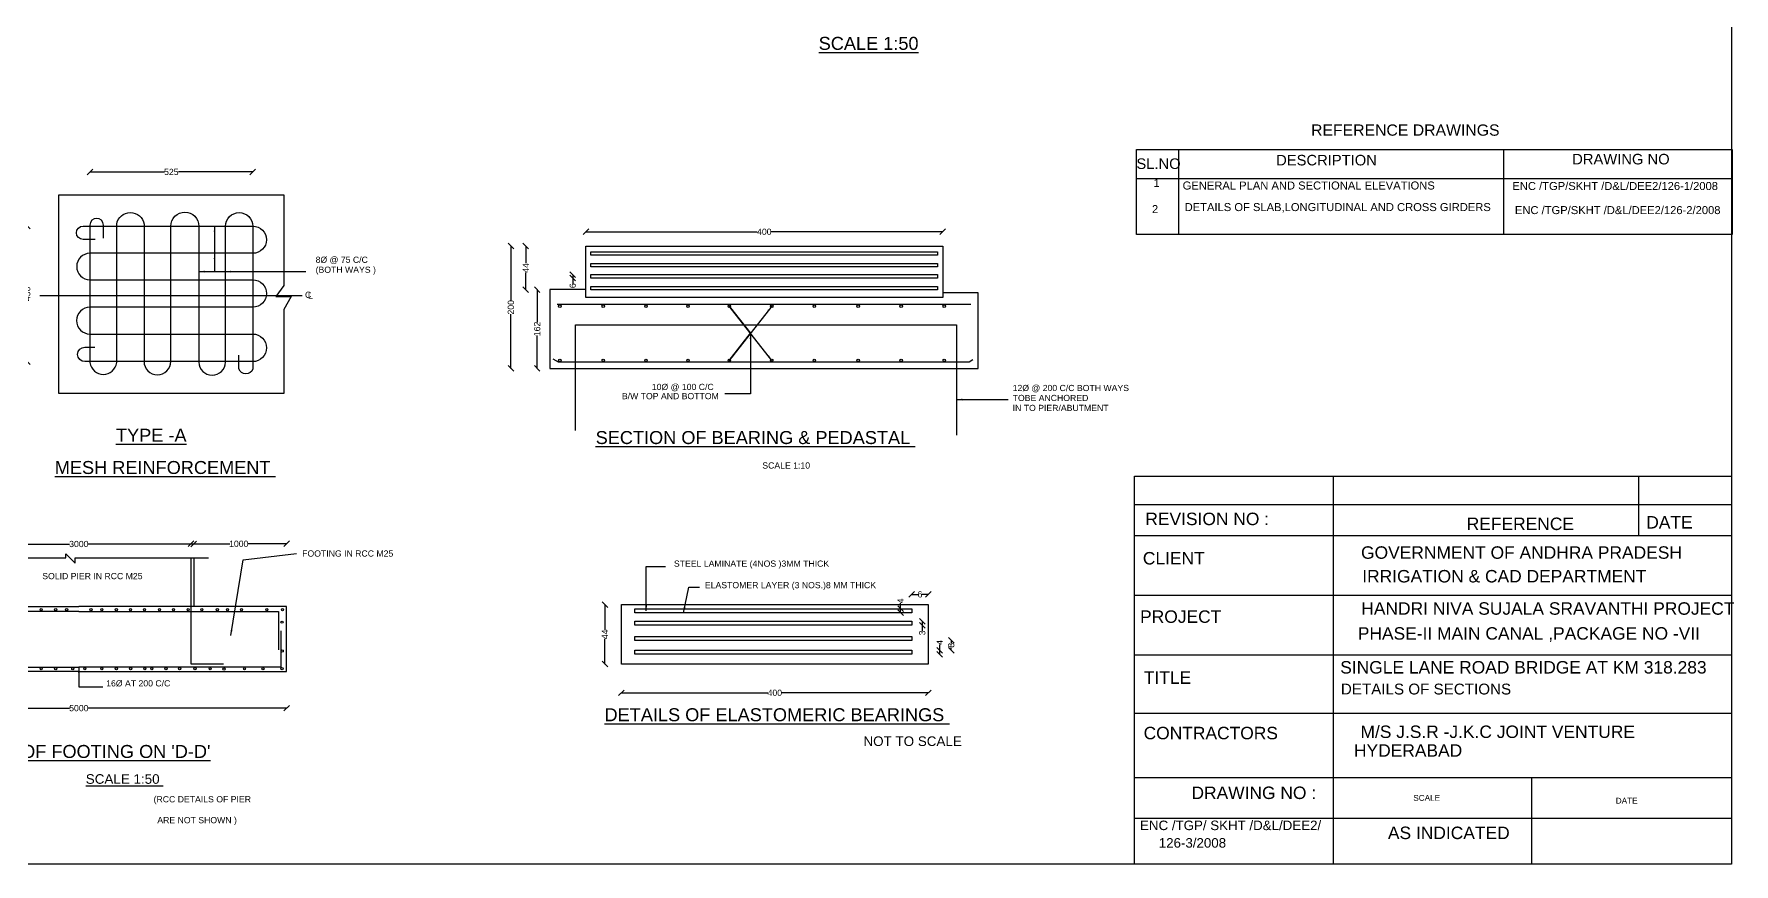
# Model space of a CAD drawing. Header units: millimetres. Extents: x -53245626 to -53218428, y 22137846 to 22155832.
# Drawn here: x -53233479 to -53218428, y 22137846 to 22145198 of the extents above; entities that cross this region are included whole.
import ezdxf

# ---------------------------------------------------------------- set-up
doc = ezdxf.new("R2010")
doc.units = ezdxf.units.MM
doc.header["$MEASUREMENT"] = 0
for name, color, linetype in [('DIMENSIONS', 7, 'Continuous'), ('DRAWING', 2, 'Continuous'), ('TEXT', 1, 'Continuous')]:
    doc.layers.add(name, color=color, linetype=linetype)
doc.styles.get("Standard").update_dxf_attribs({"font": 'arial.ttf', "height": 55})
doc.dimstyles.get("Standard").update_dxf_attribs({"dimtxt": 55, "dimasz": 50, "dimexe": 0.18, "dimexo": 0.0625, "dimgap": 0.09, "dimtad": 0, "dimdec": 0, "dimzin": 0, "dimdsep": 46, "dimtxsty": 'Standard', "dimblk": 'OBLIQUE', "dimcen": 0.09, "dimse1": 1, "dimse2": 1, "dimadec": 0, "dimazin": 0, "dimtfac": 1, "dimtdec": 0, "dimtofl": 0, "dimtmove": 0, "dimatfit": 3, "dimfxl": 1, "dimtolj": 1, "dimtzin": 0, "dimarcsym": 0})

# ---------------------------------------------------------------- blocks, each defined once
blk = doc.blocks.new('_Oblique')
at = {"color": 0, "linetype": 'ByBlock', "lineweight": -2}
blk.add_line((-0.5, -0.5), (0.5, 0.5), dxfattribs=at)
blk = doc.blocks.new('*D54')
at = {"layer": 'Defpoints', "color": 0, "transparency": 16777216}
for p in [(-53228278, 22140144), (-53228424, 22139616), (-53228278, 22139616)]:
    blk.add_point(p, dxfattribs=at)
at = {"layer": 'TEXT', "color": 0, "lineweight": -2, "transparency": 16777216}
for p, q in [((-53228424, 22140144), (-53228424, 22139920)), ((-53228424, 22139616), (-53228424, 22139840))]:
    blk.add_line(p, q, dxfattribs=at)
at = {"layer": 'TEXT', "color": 0, "lineweight": -2, "transparency": 16777216, "xscale": 50, "yscale": 50, "zscale": 50}
for p, rotation in [((-53228424, 22140144), 90), ((-53228424, 22139616), 270)]:
    blk.add_blockref('_Oblique', p, dxfattribs=dict(at, rotation=rotation))
at = {"layer": 'TEXT', "color": 0, "transparency": 16777216, "insert": (-53228424, 22139880), "char_height": 55, "attachment_point": 5, "rotation": 90}
blk.add_mtext('\\A1;44', dxfattribs=at)
blk = doc.blocks.new('*D55')
at = {"layer": 'Defpoints', "color": 0, "transparency": 16777216}
for p in [(-53228278, 22139616), (-53225562, 22139616), (-53225562, 22139362)]:
    blk.add_point(p, dxfattribs=at)
at = {"layer": 'DIMENSIONS', "color": 0, "lineweight": -2, "transparency": 16777216}
for p, q in [((-53228278, 22139362), (-53226982, 22139362)), ((-53225562, 22139362), (-53226858, 22139362))]:
    blk.add_line(p, q, dxfattribs=at)
at = {"layer": 'DIMENSIONS', "color": 0, "lineweight": -2, "transparency": 16777216, "xscale": 50, "yscale": 50, "zscale": 50, "rotation": 180}
blk.add_blockref('_Oblique', (-53228278, 22139362), dxfattribs=at)
at = {"layer": 'DIMENSIONS', "color": 0, "lineweight": -2, "transparency": 16777216, "xscale": 50, "yscale": 50, "zscale": 50}
blk.add_blockref('_Oblique', (-53225562, 22139362), dxfattribs=at)
at = {"layer": 'DIMENSIONS', "color": 0, "transparency": 16777216, "insert": (-53226920, 22139362), "char_height": 55, "attachment_point": 5}
blk.add_mtext('\\A1;400', dxfattribs=at)
blk = doc.blocks.new('*D56')
at = {"layer": 'Defpoints', "color": 0, "transparency": 16777216}
for p in [(-53225807, 22140107), (-53225807, 22140107), (-53225807, 22140072)]:
    blk.add_point(p, dxfattribs=at)
at = {"layer": 'DIMENSIONS', "color": 0, "lineweight": -2, "transparency": 16777216}
for p, q in [((-53225807, 22140107), (-53225807, 22140157)), ((-53225807, 22140072), (-53225807, 22140107))]:
    blk.add_line(p, q, dxfattribs=at)
at = {"layer": 'DIMENSIONS', "color": 0, "lineweight": -2, "transparency": 16777216, "xscale": 50, "yscale": 50, "zscale": 50}
for p, rotation in [((-53225807, 22140107), 90), ((-53225807, 22140072), 270)]:
    blk.add_blockref('_Oblique', p, dxfattribs=dict(at, rotation=rotation))
at = {"layer": 'DIMENSIONS', "color": 0, "transparency": 16777216, "insert": (-53225807, 22140176), "char_height": 55, "attachment_point": 5, "rotation": 90}
blk.add_mtext('\\A1;4', dxfattribs=at)
blk = doc.blocks.new('*D57')
at = {"layer": 'Defpoints', "color": 0, "transparency": 16777216}
for p in [(-53225708, 22140107), (-53225562, 22140234), (-53225562, 22140107)]:
    blk.add_point(p, dxfattribs=at)
at = {"layer": 'DIMENSIONS', "color": 0, "lineweight": -2, "transparency": 16777216}
for p, q in [((-53225708, 22140234), (-53225653, 22140234)), ((-53225562, 22140234), (-53225617, 22140234))]:
    blk.add_line(p, q, dxfattribs=at)
at = {"layer": 'DIMENSIONS', "color": 0, "lineweight": -2, "transparency": 16777216, "xscale": 50, "yscale": 50, "zscale": 50, "rotation": 180}
blk.add_blockref('_Oblique', (-53225708, 22140234), dxfattribs=at)
at = {"layer": 'DIMENSIONS', "color": 0, "lineweight": -2, "transparency": 16777216, "xscale": 50, "yscale": 50, "zscale": 50}
blk.add_blockref('_Oblique', (-53225562, 22140234), dxfattribs=at)
at = {"layer": 'DIMENSIONS', "color": 0, "transparency": 16777216, "insert": (-53225635, 22140234), "char_height": 55, "attachment_point": 5}
blk.add_mtext('\\A1;6', dxfattribs=at)
blk = doc.blocks.new('*D58')
at = {"layer": 'Defpoints', "color": 0, "transparency": 16777216}
for p in [(-53225708, 22139996), (-53225708, 22139961), (-53225615, 22139961)]:
    blk.add_point(p, dxfattribs=at)
at = {"layer": 'DIMENSIONS', "color": 0, "lineweight": -2, "transparency": 16777216}
for p, q in [((-53225615, 22139996), (-53225615, 22139961)), ((-53225615, 22139961), (-53225615, 22139911))]:
    blk.add_line(p, q, dxfattribs=at)
at = {"layer": 'DIMENSIONS', "color": 0, "lineweight": -2, "transparency": 16777216, "xscale": 50, "yscale": 50, "zscale": 50}
for p, rotation in [((-53225615, 22139996), 90), ((-53225615, 22139961), 270)]:
    blk.add_blockref('_Oblique', p, dxfattribs=dict(at, rotation=rotation))
at = {"layer": 'DIMENSIONS', "color": 0, "transparency": 16777216, "insert": (-53225615, 22139893), "char_height": 55, "attachment_point": 5, "rotation": 90}
blk.add_mtext('\\A1;3', dxfattribs=at)
blk = doc.blocks.new('*D59')
at = {"layer": 'Defpoints', "color": 0, "transparency": 16777216}
for p in [(-53225460, 22139739), (-53225427, 22139739), (-53225427, 22139704)]:
    blk.add_point(p, dxfattribs=at)
at = {"layer": 'DIMENSIONS', "color": 0, "lineweight": -2, "transparency": 16777216}
for p, q in [((-53225460, 22139739), (-53225460, 22139789)), ((-53225460, 22139704), (-53225460, 22139739))]:
    blk.add_line(p, q, dxfattribs=at)
at = {"layer": 'DIMENSIONS', "color": 0, "lineweight": -2, "transparency": 16777216, "xscale": 50, "yscale": 50, "zscale": 50}
for p, rotation in [((-53225460, 22139739), 90), ((-53225460, 22139704), 270)]:
    blk.add_blockref('_Oblique', p, dxfattribs=dict(at, rotation=rotation))
at = {"layer": 'DIMENSIONS', "color": 0, "transparency": 16777216, "insert": (-53225460, 22139808), "char_height": 55, "attachment_point": 5, "rotation": 90}
blk.add_mtext('\\A1;4', dxfattribs=at)
blk = doc.blocks.new('*D60')
at = {"layer": 'Defpoints', "color": 0, "transparency": 16777216}
for p in [(-53225778, 22139826), (-53225358, 22139826), (-53225778, 22139739)]:
    blk.add_point(p, dxfattribs=at)
at = {"layer": 'DIMENSIONS', "color": 0, "lineweight": -2, "transparency": 16777216}
for p, q in [((-53225358, 22139826), (-53225358, 22139801)), ((-53225358, 22139739), (-53225358, 22139764))]:
    blk.add_line(p, q, dxfattribs=at)
at = {"layer": 'DIMENSIONS', "color": 0, "lineweight": -2, "transparency": 16777216, "xscale": 50, "yscale": 50, "zscale": 50}
for p, rotation in [((-53225358, 22139826), 90), ((-53225358, 22139739), 270)]:
    blk.add_blockref('_Oblique', p, dxfattribs=dict(at, rotation=rotation))
at = {"layer": 'DIMENSIONS', "color": 0, "transparency": 16777216, "insert": (-53225358, 22139783), "char_height": 55, "attachment_point": 5, "rotation": 90}
blk.add_mtext('\\A1;8', dxfattribs=at)
blk = doc.blocks.new('*D62')
at = {"layer": 'Defpoints', "color": 0, "transparency": 16777216}
for p in [(-53234100, 22140558), (-53232065, 22140680), (-53232065, 22140558)]:
    blk.add_point(p, dxfattribs=at)
at = {"layer": 'DIMENSIONS', "color": 0, "lineweight": -2, "transparency": 16777216}
for p, q in [((-53234100, 22140680), (-53233165, 22140680)), ((-53232065, 22140680), (-53233000, 22140680))]:
    blk.add_line(p, q, dxfattribs=at)
at = {"layer": 'DIMENSIONS', "color": 0, "lineweight": -2, "transparency": 16777216, "xscale": 50, "yscale": 50, "zscale": 50, "rotation": 180}
blk.add_blockref('_Oblique', (-53234100, 22140680), dxfattribs=at)
at = {"layer": 'DIMENSIONS', "color": 0, "lineweight": -2, "transparency": 16777216, "xscale": 50, "yscale": 50, "zscale": 50}
blk.add_blockref('_Oblique', (-53232065, 22140680), dxfattribs=at)
at = {"layer": 'DIMENSIONS', "color": 0, "transparency": 16777216, "insert": (-53233082, 22140680), "char_height": 55, "attachment_point": 5}
blk.add_mtext('\\A1;3000', dxfattribs=at)
blk = doc.blocks.new('*D63')
at = {"layer": 'Defpoints', "color": 0, "transparency": 16777216}
for p in [(-53231242, 22140682), (-53232090, 22140127), (-53231242, 22140127)]:
    blk.add_point(p, dxfattribs=at)
at = {"layer": 'DIMENSIONS', "color": 0, "lineweight": -2, "transparency": 16777216}
for p, q in [((-53232090, 22140682), (-53231746, 22140682)), ((-53231242, 22140682), (-53231587, 22140682))]:
    blk.add_line(p, q, dxfattribs=at)
at = {"layer": 'DIMENSIONS', "color": 0, "lineweight": -2, "transparency": 16777216, "xscale": 50, "yscale": 50, "zscale": 50, "rotation": 180}
blk.add_blockref('_Oblique', (-53232090, 22140682), dxfattribs=at)
at = {"layer": 'DIMENSIONS', "color": 0, "lineweight": -2, "transparency": 16777216, "xscale": 50, "yscale": 50, "zscale": 50}
blk.add_blockref('_Oblique', (-53231242, 22140682), dxfattribs=at)
at = {"layer": 'DIMENSIONS', "color": 0, "transparency": 16777216, "insert": (-53231666, 22140682), "char_height": 55, "attachment_point": 5}
blk.add_mtext('\\A1;1000', dxfattribs=at)
blk = doc.blocks.new('*D64')
at = {"layer": 'Defpoints', "color": 0, "transparency": 16777216}
for p in [(-53234923, 22139551), (-53231242, 22139551), (-53231242, 22139226)]:
    blk.add_point(p, dxfattribs=at)
at = {"layer": 'DIMENSIONS', "color": 0, "lineweight": -2, "transparency": 16777216}
for p, q in [((-53234923, 22139226), (-53233165, 22139226)), ((-53231242, 22139226), (-53233000, 22139226))]:
    blk.add_line(p, q, dxfattribs=at)
at = {"layer": 'DIMENSIONS', "color": 0, "lineweight": -2, "transparency": 16777216, "xscale": 50, "yscale": 50, "zscale": 50, "rotation": 180}
blk.add_blockref('_Oblique', (-53234923, 22139226), dxfattribs=at)
at = {"layer": 'DIMENSIONS', "color": 0, "lineweight": -2, "transparency": 16777216, "xscale": 50, "yscale": 50, "zscale": 50}
blk.add_blockref('_Oblique', (-53231242, 22139226), dxfattribs=at)
at = {"layer": 'DIMENSIONS', "color": 0, "transparency": 16777216, "insert": (-53233082, 22139226), "char_height": 55, "attachment_point": 5}
blk.add_mtext('\\A1;5000', dxfattribs=at)
blk = doc.blocks.new('*D92')
at = {"layer": 'Defpoints', "color": 0, "transparency": 16777216}
for p in [(-53231542, 22143976), (-53232983, 22143437), (-53231542, 22143376)]:
    blk.add_point(p, dxfattribs=at)
at = {"layer": 'DIMENSIONS', "color": 0, "lineweight": -2, "transparency": 16777216}
for p, q in [((-53232983, 22143976), (-53232324, 22143976)), ((-53231542, 22143976), (-53232201, 22143976))]:
    blk.add_line(p, q, dxfattribs=at)
at = {"layer": 'DIMENSIONS', "color": 0, "lineweight": -2, "transparency": 16777216, "xscale": 50, "yscale": 50, "zscale": 50, "rotation": 180}
blk.add_blockref('_Oblique', (-53232983, 22143976), dxfattribs=at)
at = {"layer": 'DIMENSIONS', "color": 0, "lineweight": -2, "transparency": 16777216, "xscale": 50, "yscale": 50, "zscale": 50}
blk.add_blockref('_Oblique', (-53231542, 22143976), dxfattribs=at)
at = {"layer": 'DIMENSIONS', "color": 0, "transparency": 16777216, "insert": (-53232263, 22143976), "char_height": 55, "attachment_point": 5}
blk.add_mtext('\\A1;525', dxfattribs=at)
blk = doc.blocks.new('*D93')
at = {"layer": 'Defpoints', "color": 0, "transparency": 16777216}
for p in [(-53232929, 22143496), (-53233539, 22142296), (-53232865, 22142296)]:
    blk.add_point(p, dxfattribs=at)
at = {"layer": 'DIMENSIONS', "color": 0, "lineweight": -2, "transparency": 16777216}
for p, q in [((-53233539, 22143496), (-53233539, 22142958)), ((-53233539, 22142296), (-53233539, 22142834))]:
    blk.add_line(p, q, dxfattribs=at)
at = {"layer": 'DIMENSIONS', "color": 0, "lineweight": -2, "transparency": 16777216, "xscale": 50, "yscale": 50, "zscale": 50}
for p, rotation in [((-53233539, 22143496), 90), ((-53233539, 22142296), 270)]:
    blk.add_blockref('_Oblique', p, dxfattribs=dict(at, rotation=rotation))
at = {"layer": 'DIMENSIONS', "color": 0, "transparency": 16777216, "insert": (-53233539, 22142896), "char_height": 55, "attachment_point": 5, "rotation": 90}
blk.add_mtext('\\A1;450', dxfattribs=at)
blk = doc.blocks.new('*D94')
at = {"layer": 'Defpoints', "color": 0, "transparency": 16777216}
for p in [(-53225433, 22143446), (-53228592, 22143319), (-53225433, 22143319)]:
    blk.add_point(p, dxfattribs=at)
at = {"layer": 'DIMENSIONS', "color": 0, "lineweight": -2, "transparency": 16777216}
for p, q in [((-53228592, 22143446), (-53227075, 22143446)), ((-53225433, 22143446), (-53226951, 22143446))]:
    blk.add_line(p, q, dxfattribs=at)
at = {"layer": 'DIMENSIONS', "color": 0, "lineweight": -2, "transparency": 16777216, "xscale": 50, "yscale": 50, "zscale": 50, "rotation": 180}
blk.add_blockref('_Oblique', (-53228592, 22143446), dxfattribs=at)
at = {"layer": 'DIMENSIONS', "color": 0, "lineweight": -2, "transparency": 16777216, "xscale": 50, "yscale": 50, "zscale": 50}
blk.add_blockref('_Oblique', (-53225433, 22143446), dxfattribs=at)
at = {"layer": 'DIMENSIONS', "color": 0, "transparency": 16777216, "insert": (-53227013, 22143446), "char_height": 55, "attachment_point": 5}
blk.add_mtext('\\A1;400', dxfattribs=at)
blk = doc.blocks.new('*D95')
at = {"layer": 'Defpoints', "color": 0, "transparency": 16777216}
for p in [(-53228592, 22143319), (-53229257, 22142236), (-53228558, 22142236)]:
    blk.add_point(p, dxfattribs=at)
at = {"layer": 'DIMENSIONS', "color": 0, "lineweight": -2, "transparency": 16777216}
for p, q in [((-53229257, 22143319), (-53229257, 22142838)), ((-53229257, 22142236), (-53229257, 22142716))]:
    blk.add_line(p, q, dxfattribs=at)
at = {"layer": 'DIMENSIONS', "color": 0, "lineweight": -2, "transparency": 16777216, "xscale": 50, "yscale": 50, "zscale": 50}
for p, rotation in [((-53229257, 22143319), 90), ((-53229257, 22142236), 270)]:
    blk.add_blockref('_Oblique', p, dxfattribs=dict(at, rotation=rotation))
at = {"layer": 'DIMENSIONS', "color": 0, "transparency": 16777216, "insert": (-53229257, 22142777), "char_height": 55, "attachment_point": 5, "rotation": 90}
blk.add_mtext('\\A1;200', dxfattribs=at)
blk = doc.blocks.new('*D96')
at = {"layer": 'Defpoints', "color": 0, "transparency": 16777216}
for p in [(-53228592, 22143319), (-53229125, 22142934), (-53228592, 22142934)]:
    blk.add_point(p, dxfattribs=at)
at = {"layer": 'DIMENSIONS', "color": 0, "lineweight": -2, "transparency": 16777216}
for p, q in [((-53229125, 22143319), (-53229125, 22143167)), ((-53229125, 22142934), (-53229125, 22143086))]:
    blk.add_line(p, q, dxfattribs=at)
at = {"layer": 'DIMENSIONS', "color": 0, "lineweight": -2, "transparency": 16777216, "xscale": 50, "yscale": 50, "zscale": 50}
for p, rotation in [((-53229125, 22143319), 90), ((-53229125, 22142934), 270)]:
    blk.add_blockref('_Oblique', p, dxfattribs=dict(at, rotation=rotation))
at = {"layer": 'DIMENSIONS', "color": 0, "transparency": 16777216, "insert": (-53229125, 22143126), "char_height": 55, "attachment_point": 5, "rotation": 90}
blk.add_mtext('\\A1;44', dxfattribs=at)
blk = doc.blocks.new('*D97')
at = {"layer": 'Defpoints', "color": 0, "transparency": 16777216}
for p in [(-53228709, 22143036), (-53228484, 22143066), (-53228484, 22143036)]:
    blk.add_point(p, dxfattribs=at)
at = {"layer": 'DIMENSIONS', "color": 0, "lineweight": -2, "transparency": 16777216}
for p, q in [((-53228709, 22143066), (-53228709, 22143036)), ((-53228709, 22143036), (-53228709, 22142986))]:
    blk.add_line(p, q, dxfattribs=at)
at = {"layer": 'DIMENSIONS', "color": 0, "lineweight": -2, "transparency": 16777216, "xscale": 50, "yscale": 50, "zscale": 50}
for p, rotation in [((-53228709, 22143066), 90), ((-53228709, 22143036), 270)]:
    blk.add_blockref('_Oblique', p, dxfattribs=dict(at, rotation=rotation))
at = {"layer": 'DIMENSIONS', "color": 0, "transparency": 16777216, "insert": (-53228709, 22142968), "char_height": 55, "attachment_point": 5, "rotation": 90}
blk.add_mtext('\\A1;6', dxfattribs=at)
blk = doc.blocks.new('*D167')
at = {"layer": 'Defpoints', "color": 0, "transparency": 16777216}
for p in [(-53228912, 22142934), (-53229024, 22142236), (-53228912, 22142236)]:
    blk.add_point(p, dxfattribs=at)
at = {"layer": 'DIMENSIONS', "color": 0, "lineweight": -2, "transparency": 16777216}
for p, q in [((-53229024, 22142934), (-53229024, 22142643)), ((-53229024, 22142236), (-53229024, 22142527))]:
    blk.add_line(p, q, dxfattribs=at)
at = {"layer": 'DIMENSIONS', "color": 0, "lineweight": -2, "transparency": 16777216, "xscale": 50, "yscale": 50, "zscale": 50}
for p, rotation in [((-53229024, 22142934), 90), ((-53229024, 22142236), 270)]:
    blk.add_blockref('_Oblique', p, dxfattribs=dict(at, rotation=rotation))
at = {"layer": 'DIMENSIONS', "color": 0, "transparency": 16777216, "insert": (-53229024, 22142585), "char_height": 55, "attachment_point": 5, "rotation": 90}
blk.add_mtext('\\A1;162', dxfattribs=at)

msp = doc.modelspace()

# ---------------------------------------------------------------- linework, layer by layer
at = {"layer": 'DIMENSIONS', "color": 0}
msp.add_lwpolyline([(-53218449.6, 22137845.5), (-53245626, 22137845.5), (-53245626, 22155832.5), (-53218449.6, 22155832.5)], close=True, dxfattribs=at)
msp.add_lwpolyline([(-53233426.5, 22142882.5), (-53231106, 22142882.5)], dxfattribs=at)
at = {"layer": 'DRAWING', "color": 0}
for points in [[(-53231265.8, 22142757.9), (-53231265.8, 22142012.7), (-53233258, 22142012.7), (-53233258, 22143773.3), (-53231265.8, 22143773.3), (-53231265.8, 22142971.6)], [(-53231265.8, 22142971.6), (-53231337.8, 22142872.9), (-53231203.1, 22142872.9), (-53231265.8, 22142757.9)], [(-53228592, 22142933.7), (-53228911.5, 22142933.7), (-53228911.5, 22142235.6), (-53225118.5, 22142235.6), (-53225118.5, 22142905.6), (-53225433.4, 22142905.6)], [(-53225185.3, 22142802.2), (-53228846.7, 22142802.2)], [(-53228685.3, 22141684.9), (-53228685.3, 22142622.4), (-53225310.3, 22142622.4), (-53225310.3, 22141643.5)], [(-53228884.9, 22142320), (-53228837.7, 22142292.6), (-53225200.3, 22142292.6), (-53225168.1, 22142315.8)], [(-53234228.7, 22140558.4), (-53233198.3, 22140558.4), (-53233198.3, 22140593.2), (-53233115.5, 22140511.1), (-53233115.5, 22140558.4), (-53231933.8, 22140558.4)], [(-53232090, 22140558.4), (-53232090, 22139617.4), (-53231800.9, 22139617.4)], [(-53232065, 22140558.4), (-53232065, 22140127)], [(-53233082.5, 22139551.3), (-53234922.5, 22139551.3), (-53234922.5, 22140127), (-53233082.5, 22140127)], [(-53233082.5, 22139551.3), (-53231242.4, 22139551.3), (-53231242.4, 22140127), (-53233082.5, 22140127)], [(-53233082.5, 22140082.2), (-53234851.1, 22140082.2), (-53234851.1, 22139742.6)], [(-53233082.5, 22140082.2), (-53231313.9, 22140082.2), (-53231313.9, 22139742.6)], [(-53234871.1, 22139912.2), (-53234871.1, 22139589.6), (-53233082.5, 22139589.6)], [(-53231293.8, 22139912.2), (-53231293.8, 22139589.6), (-53233082.5, 22139589.6)]]:
    msp.add_lwpolyline(points, dxfattribs=at)
for points in [[(-53232864.1, 22143389), (-53232864.1, 22143505.3, 1), (-53232983.3, 22143505.3), (-53232983.3, 22142286.8, 0.8795211), (-53232746.5, 22142286.8), (-53232746.5, 22143512.2, -0.8580246), (-53232504.9, 22143512.2), (-53232504.9, 22142298.5, 1), (-53232267.4, 22142298.5), (-53232267.4, 22143495.3, -1), (-53232018.9, 22143495.3), (-53232018.9, 22142292.5, 1), (-53231784.3, 22142292.5), (-53231784.3, 22143494.3, -1), (-53231541.8, 22143494.3), (-53231541.8, 22142230.6, -0.7176428), (-53231664.2, 22142230.6), (-53231664.2, 22142353.2)], [(-53232937.3, 22143378.4), (-53233044.4, 22143378.4, -1), (-53233044.4, 22143496.4), (-53231541.8, 22143496.4, -1), (-53231541.8, 22143255.3), (-53232983.3, 22143255.3, 1), (-53232983.3, 22143020.5), (-53231541.8, 22143020.5, -1), (-53231541.8, 22142778.3), (-53232983.3, 22142778.3, 1), (-53232983.3, 22142540.5), (-53231541.8, 22142540.5, -1), (-53231541.8, 22142295.7), (-53233028.6, 22142295.7, -1), (-53233028.6, 22142423.7), (-53232938.9, 22142423.7)]]:
    msp.add_lwpolyline(points, format="xyb", dxfattribs=at)
for points in [[(-53228592, 22143318.8), (-53225433.4, 22143318.8), (-53225433.4, 22142864.3), (-53228592, 22142864.3)], [(-53228549.4, 22143267.4), (-53225478.5, 22143267.4), (-53225478.5, 22143237.6), (-53228549.4, 22143237.6)], [(-53228549.4, 22143165.3), (-53225478.5, 22143165.3), (-53225478.5, 22143135.5), (-53228549.4, 22143135.5)], [(-53228549.4, 22143066.2), (-53225478.5, 22143066.2), (-53225478.5, 22143036.5), (-53228549.4, 22143036.5)], [(-53228549.4, 22142960.7), (-53225478.5, 22142960.7), (-53225478.5, 22142931), (-53228549.4, 22142931)], [(-53228277.9, 22140144), (-53225562, 22140144), (-53225562, 22139616), (-53228277.9, 22139616)], [(-53228159.2, 22140106.9), (-53225707.8, 22140106.9), (-53225707.8, 22140071.5), (-53228159.2, 22140071.5)], [(-53228159.2, 22139996.2), (-53225707.8, 22139996.2), (-53225707.8, 22139960.9), (-53228159.2, 22139960.9)], [(-53228159.2, 22139861.4), (-53225707.8, 22139861.4), (-53225707.8, 22139826), (-53228159.2, 22139826)], [(-53228159.2, 22139739.1), (-53225707.8, 22139739.1), (-53225707.8, 22139703.7), (-53228159.2, 22139703.7)]]:
    msp.add_lwpolyline(points, close=True, dxfattribs=at)
for centre, radius in [((-53228823.1, 22142786.9), 11.2), ((-53228439, 22142786.9), 11.2), ((-53228060.8, 22142786.9), 11.2), ((-53227688.5, 22142786.9), 11.2), ((-53227322.7, 22142786.9), 11.2), ((-53226946.9, 22142786.9), 11.2), ((-53226570.6, 22142786.9), 11.2), ((-53226181.5, 22142786.9), 11.2), ((-53225800.9, 22142786.9), 11.2), ((-53225419.7, 22142786.9), 11.2), ((-53228823.1, 22142307.1), 11.2), ((-53228439, 22142307.1), 11.2), ((-53228060.8, 22142307.1), 11.2), ((-53227688.5, 22142307.1), 11.2), ((-53227322.7, 22142307.1), 11.2), ((-53226946.9, 22142307.1), 11.2), ((-53226570.6, 22142307.1), 11.2), ((-53226181.5, 22142307.1), 11.2), ((-53225800.9, 22142307.1), 11.2), ((-53225419.7, 22142307.1), 11.2), ((-53233415.1, 22140098.5), 9.56), ((-53233286.9, 22140098.5), 9.56), ((-53233190.3, 22140098.5), 9.56), ((-53232974.6, 22140098.5), 9.56), ((-53232878, 22140098.5), 9.56), ((-53232749.9, 22140098.5), 9.56), ((-53232624.1, 22140098.5), 9.56), ((-53232500.2, 22140098.5), 9.56), ((-53232367.8, 22140098.5), 9.56), ((-53232244.4, 22140098.5), 9.56), ((-53232114.4, 22140098.5), 9.56), ((-53231993.5, 22140098.5), 9.56), ((-53231855.7, 22140098.5), 9.56), ((-53231765.1, 22140098.5), 9.56), ((-53231641.5, 22140098.5), 9.56), ((-53231417.5, 22140098.5), 9.56), ((-53231279.2, 22140098.5), 9.56), ((-53231282.8, 22139987.4), 9.56), ((-53231281, 22139731.8), 9.56), ((-53233415.5, 22139575.8), 9.56), ((-53233286.8, 22139575.8), 9.56), ((-53233135.7, 22139575.8), 9.56), ((-53233029.2, 22139575.8), 9.56), ((-53232878.1, 22139575.8), 9.56), ((-53232749.4, 22139575.8), 9.56), ((-53232623.3, 22139575.8), 9.56), ((-53232498.2, 22139575.8), 9.56), ((-53232435.3, 22139575.8), 9.56), ((-53232310.8, 22139575.8), 9.56), ((-53232189.3, 22139575.8), 9.56), ((-53232053.9, 22139575.8), 9.56), ((-53231919.6, 22139575.2), 9.56), ((-53231796.9, 22139572.8), 9.56), ((-53231615.3, 22139574.2), 9.56), ((-53231451.5, 22139574.8), 9.56), ((-53231282.8, 22139576), 9.56)]:
    msp.add_circle(centre, radius, dxfattribs=at)
at = {"layer": 'TEXT', "color": 0}
for points in [[(-53223718.5, 22144176), (-53218445.1, 22144176), (-53218445.1, 22143420.6), (-53223718.5, 22143420.6)], [(-53218449.6, 22137845.5), (-53223736, 22137845.5), (-53223736, 22141281.9), (-53218449.6, 22141281.9)]]:
    msp.add_lwpolyline(points, close=True, dxfattribs=at)
for points in [[(-53223344.6, 22144176), (-53223344.6, 22143420.6)], [(-53220469.8, 22144176), (-53220469.8, 22143420.6)], [(-53223718.5, 22143918.5), (-53218445.1, 22143918.5)], [(-53221975.2, 22141281.9), (-53221975.2, 22137845.5)], [(-53219271.8, 22141281.9), (-53219271.8, 22140754.3)], [(-53223736, 22141030.5), (-53218449.6, 22141030.5)], [(-53223736, 22140754.3), (-53218449.6, 22140754.3)], [(-53223736, 22140226.3), (-53218449.6, 22140226.3)], [(-53223736, 22139698.2), (-53218449.6, 22139698.2)], [(-53223736, 22139182.6), (-53218449.6, 22139182.6)], [(-53223736, 22138612.6), (-53218449.6, 22138612.6)], [(-53220220.7, 22138612.6), (-53220220.7, 22137845.5)], [(-53223736, 22138252.4), (-53218449.6, 22138252.4)]]:
    msp.add_lwpolyline(points, dxfattribs=at)

# ---------------------------------------------------------------- texts
at = {"layer": 'DIMENSIONS', "color": 0}
for s, p in [('C', (-53231079.5, 22142860.5)), ('L', (-53231053.2, 22142852.3))]:
    msp.add_text(s, height=55, dxfattribs=at).set_placement(p)
at = {"layer": 'TEXT', "color": 0}
for s, height, p in [('%%USCALE 1:50', 115, (-53226531.5, 22145057.6)), ('REFERENCE DRAWINGS ', 100, (-53222172, 22144297)), ('SL.NO', 93.43, (-53223718.5, 22144002.6)), ('DESCRIPTION ', 93.425, (-53222481.3, 22144033.9)), ('DRAWING NO ', 93.425, (-53219860.1, 22144042.8)), ('1', 70.8, (-53223567.2, 22143842.7)), ('GENERAL PLAN AND SECTIONAL ELEVATIONS', 70.835, (-53223309.1, 22143820.5)), ('ENC /TGP/SKHT /D&L/DEE2/126-1/2008', 70.835, (-53220389.7, 22143816)), ('2', 70.8, (-53223580.5, 22143611.5)), ('DETAILS OF SLAB,LONGITUDINAL AND CROSS GIRDERS ', 70.835, (-53223291.3, 22143629.3)), ('ENC /TGP/SKHT /D&L/DEE2/126-2/2008', 70.835, (-53220367.4, 22143602.6)), ('8Ø @ 75 C/C', 55, (-53230985.4, 22143170.7)), ('(BOTH WAYS )', 55, (-53230985.4, 22143082.4)), ('10Ø @ 100 C/C ', 55, (-53228008.8, 22142044.1)), ('12Ø @ 200 C/C BOTH WAYS ', 55, (-53224814.1, 22142034.8)), ('B/W TOP AND BOTTOM', 55, (-53228273.8, 22141962.8)), ('TOBE ANCHORED', 55, (-53224814.1, 22141946.4)), ('IN TO PIER/ABUTMENT ', 55, (-53224814.1, 22141858.1)), ('%%UTYPE -A', 115, (-53232753, 22141586.5)), ('%%USECTION OF BEARING & PEDASTAL ', 115, (-53228506.3, 22141565.8)), ('%%UMESH REINFORCEMENT ', 115, (-53233294.8, 22141300.5)), ('SCALE 1:10', 55, (-53227030.5, 22141348.3)), ('REVISION NO :', 110.26, (-53223639.4, 22140847.6)), ('REFERENCE ', 110.26, (-53220794.1, 22140803.9)), ('DATE ', 110.26, (-53219204.4, 22140817.3)), ('FOOTING IN RCC M25', 55, (-53231104.6, 22140568.6)), ('CLIENT ', 110.26, (-53223661.5, 22140499.1)), ('GOVERNMENT OF ANDHRA PRADESH', 110.26, (-53221729.6, 22140549.5)), ('SOLID PIER IN RCC M25', 55, (-53233405.8, 22140368.6)), ('STEEL LAMINATE (4NOS )3MM THICK', 55, (-53227813.2, 22140478.9)), ('IRRIGATION & CAD DEPARTMENT ', 110.26, (-53221719, 22140339.8)), ('ELASTOMER LAYER (3 NOS.)8 MM THICK', 55, (-53227538.9, 22140288.6)), ('HANDRI NIVA SUJALA SRAVANTHI PROJECT ', 110.26, (-53221727.4, 22140053.7)), ('PROJECT ', 110.26, (-53223685.8, 22139981.9)), ('PHASE-II MAIN CANAL ,PACKAGE NO -VII', 110.26, (-53221758.3, 22139833.1)), ('SINGLE LANE ROAD BRIDGE AT KM 318.283', 110.26, (-53221914, 22139533)), ('TITLE ', 110.26, (-53223652.7, 22139441.6)), ('16Ø AT 200 C/C', 55, (-53232839.7, 22139418.6)), ('DETAILS OF SECTIONS', 96.153, (-53221908.4, 22139347.3)), ('%%UDETAILS OF ELASTOMERIC BEARINGS ', 115, (-53228427.5, 22139110.5)), ('CONTRACTORS ', 110.26, (-53223654.8, 22138950.6)), ('M/S J.S.R -J.K.C JOINT VENTURE ', 110.26, (-53221734.6, 22138961.9)), ("%%USECTION OF FOOTING ON 'D-D'", 115, (-53234351.4, 22138785.1)), ('NOT TO SCALE ', 85, (-53226135.1, 22138891)), ('HYDERABAD', 110.26, (-53221792.2, 22138796.2)), ('%%USCALE 1:50 ', 85, (-53233020.3, 22138556.1)), ('(RCC DETAILS OF PIER ', 55, (-53232419.9, 22138391.9)), ('DRAWING NO :', 110.26, (-53223231.1, 22138421.2)), ('SCALE', 51.89, (-53221266.9, 22138405.3)), ('DATE ', 51.89, (-53219474.4, 22138380.4)), ('ARE NOT SHOWN )', 55, (-53232387, 22138206.8)), ('ENC /TGP/ SKHT /D&L/DEE2/', 84.317, (-53223686.1, 22138145.8)), ('AS INDICATED', 110.26, (-53221491.8, 22138066.4)), ('      126-3/2008', 84.317, (-53223716.8, 22137990.6))]:
    msp.add_text(s, height=height, dxfattribs=at).set_placement(p)

# ---------------------------------------------------------------- dimensions: what is measured, and where the dimension line sits
at = {"layer": 'DIMENSIONS', "color": 0}
for base, p1, p2, text, picture, middle in [((-53231541.8, 22143975.5), (-53232983.3, 22143437.4), (-53231541.8, 22143375.8), '525', '*D92', (-53232262.5, 22143975.5)), ((-53225433.4, 22143446.5), (-53228592, 22143318.8), (-53225433.4, 22143318.8), '400', '*D94', (-53227012.7, 22143446.5)), ((-53232065, 22140680.5), (-53234100, 22140558.4), (-53232065, 22140558.4), '3000', '*D62', (-53233082.5, 22140680.5)), ((-53231242.4, 22140682), (-53232090, 22140127), (-53231242.4, 22140127), '1000', '*D63', (-53231666.2, 22140682)), ((-53225562, 22140233.5), (-53225707.8, 22140106.9), (-53225562, 22140106.9), '6', '*D57', (-53225634.9, 22140233.5)), ((-53231242.4, 22139225.5), (-53234922.5, 22139551.3), (-53231242.4, 22139551.3), '5000', '*D64', (-53233082.5, 22139225.5)), ((-53225562, 22139361.5), (-53228277.9, 22139616), (-53225562, 22139616), '400', '*D55', (-53226920, 22139361.5))]:
    dim = msp.add_linear_dim(base=base, p1=p1, p2=p2, text=text, dimstyle='Standard', dxfattribs=at)
    dim.commit()
    dim.dimension.update_dxf_attribs({"geometry": picture, "text_midpoint": middle})
for base, p1, p2, text, picture, middle in [((-53233538.5, 22142295.7), (-53232929, 22143496.4), (-53232864.9, 22142295.7), '450', '*D93', (-53233538.5, 22142896.1)), ((-53229256.5, 22142235.6), (-53228592, 22143318.8), (-53228557.5, 22142235.6), '200', '*D95', (-53229256.5, 22142777.2)), ((-53229124.5, 22142933.7), (-53228592, 22143318.8), (-53228592, 22142933.7), '44', '*D96', (-53229124.5, 22143126.2)), ((-53229024, 22142235.6), (-53228911.5, 22142933.7), (-53228911.5, 22142235.6), '162', '*D167', (-53229024, 22142584.7)), ((-53228709, 22143036.5), (-53228483.5, 22143066.2), (-53228483.5, 22143036.5), '6', '*D97', (-53228709, 22142968.2)), ((-53225807, 22140106.9), (-53225807, 22140071.5), (-53225807, 22140106.9), '4', '*D56', (-53225807, 22140176)), ((-53225614.5, 22139960.9), (-53225707.8, 22139996.2), (-53225707.8, 22139960.9), '3', '*D58', (-53225614.5, 22139892.8)), ((-53225357.5, 22139826), (-53225778.5, 22139739.1), (-53225778.5, 22139826), '8', '*D60', (-53225357.5, 22139782.5)), ((-53225459.5, 22139739.1), (-53225426.8, 22139703.7), (-53225426.8, 22139739.1), '4', '*D59', (-53225459.5, 22139808.2))]:
    dim = msp.add_linear_dim(base=base, p1=p1, p2=p2, angle=90, text=text, dimstyle='Standard', dxfattribs=at)
    dim.commit()
    dim.dimension.update_dxf_attribs({"geometry": picture, "text_midpoint": middle})
at = {"layer": 'TEXT', "color": 0}
dim = msp.add_linear_dim(base=(-53228423.5, 22139616), p1=(-53228277.9, 22140144), p2=(-53228277.9, 22139616), angle=90, text='44', dimstyle='Standard', dxfattribs=at)
dim.commit()
dim.dimension.update_dxf_attribs({"geometry": '*D54', "text_midpoint": (-53228423.5, 22139880)})

# ---------------------------------------------------------------- leaders
at = {"layer": 'DIMENSIONS', "color": 0}
for points in [[(-53231880, 22143496.4), (-53231880, 22143255.3)], [(-53231880, 22143255.3), (-53231880, 22143093)], [(-53232018.9, 22143093), (-53231072.5, 22143093)], [(-53231784.3, 22143093), (-53231072.5, 22143093)], [(-53227134.8, 22142547), (-53227134.8, 22142012), (-53227362, 22142012)], [(-53225310.3, 22141959.5), (-53224854.5, 22141959.5)], [(-53231737.5, 22139868.5), (-53231628, 22140540.5), (-53231154.5, 22140595)], [(-53228058, 22140089), (-53228058, 22140482), (-53227886.5, 22140482)], [(-53227728.5, 22140071.5), (-53227682.5, 22140298), (-53227588, 22140298)], [(-53233082.5, 22139589.6), (-53233082.5, 22139415), (-53232869, 22139415)]]:
    msp.add_leader(points, dimstyle='Standard', override={"dimgap": 0.09, "dimtad": 0}, dxfattribs=at)
at = {"layer": 'DRAWING', "color": 0}
for points in [[(-53226946.9, 22142786.9), (-53227322.7, 22142307.1)], [(-53226946.9, 22142307.1), (-53227322.7, 22142786.9)], [(-53227322.7, 22142786.9), (-53227134.8, 22142547)], [(-53227322.7, 22142307.1), (-53227134.8, 22142547)]]:
    msp.add_leader(points, dimstyle='Standard', override={"dimgap": 0.09, "dimtad": 0}, dxfattribs=at)

doc.saveas('drawing.dxf')
